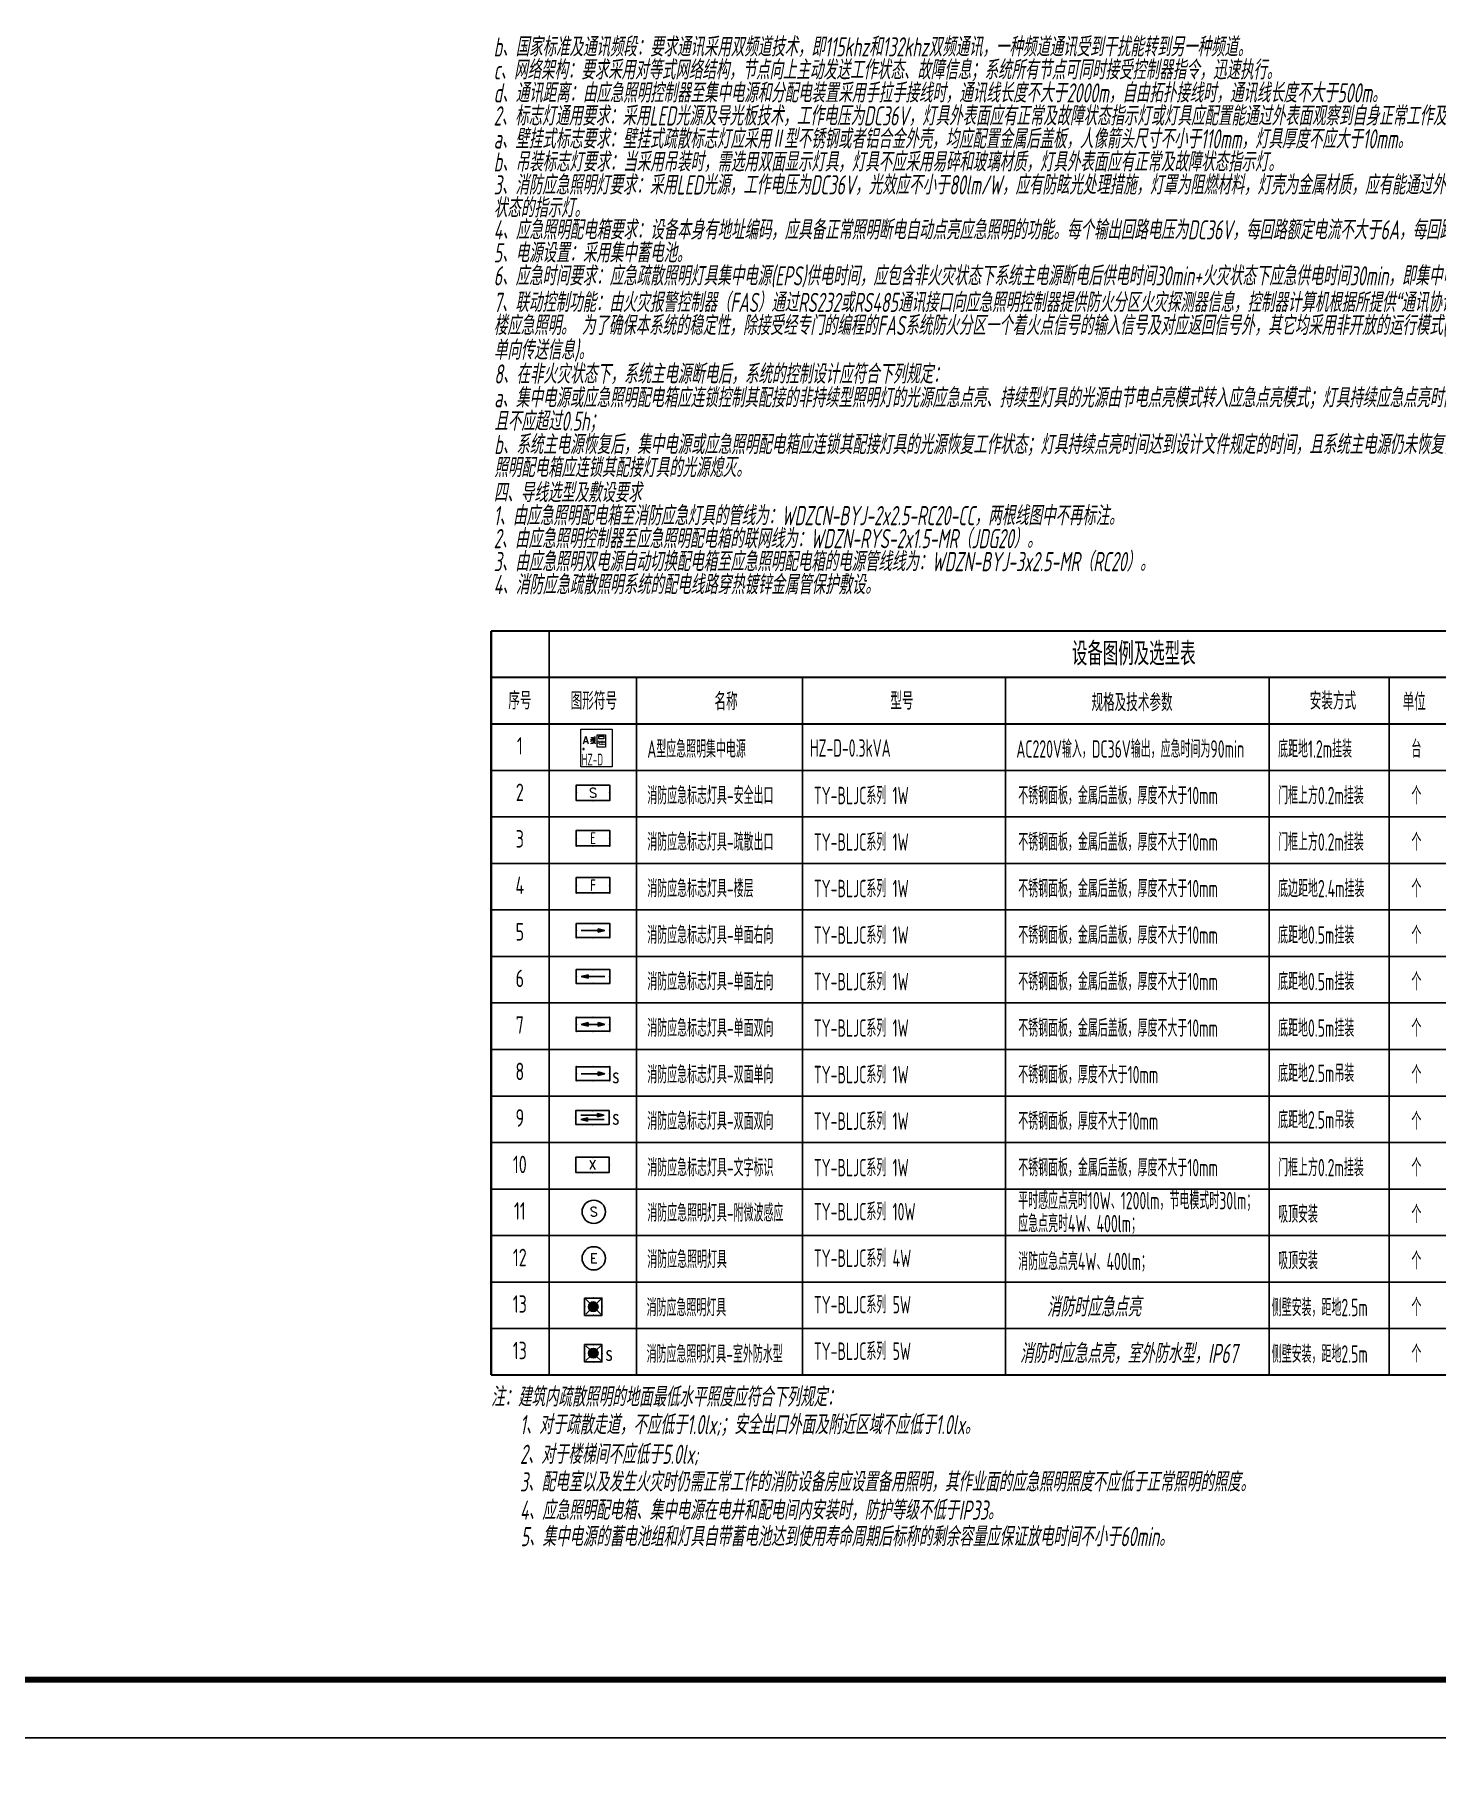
# Model space of a CAD drawing. Extents: x 3774419 to 4775970, y -926964 to 2266.
# Drawn here: x 4019652 to 4043755, y -689839 to -660071 of the extents above; entities that cross this region are included whole.
import ezdxf
from ezdxf.enums import TextEntityAlignment as Align

# ---------------------------------------------------------------- set-up
doc = ezdxf.new("R2010")
doc.units = 0
doc.header["$LTSCALE"] = 1000
doc.header["$MEASUREMENT"] = 0
doc.layers.get('0').update_dxf_attribs({"linetype": 'CONTINUOUS'})
for name, color, linetype in [('DIM-照明', 7, 'CONTINUOUS'), ('EQUIP-照明', 3, 'CONTINUOUS'), ('WIRE-照明', 2, 'CONTINUOUS'), ('电气文字标注', 6, 'CONTINUOUS')]:
    doc.layers.add(name, color=color, linetype=linetype)
doc.layers.add('图框', color=147, linetype='CONTINUOUS', lineweight=20)
doc.styles.add('_TCH_DIM_T3', font='SIMPLEX.shx', dxfattribs={"width": 0.705882, "bigfont": 'GBCBIG.shx'})
doc.styles.add('_TEL_DIM', font='SIMPLEX', dxfattribs={"width": 0.8, "height": 3.5, "bigfont": 'HZTXT'})
doc.styles.add('HZTXT', font='gbeitc.shx', dxfattribs={"width": 0.8, "height": 400, "bigfont": 'hztxt.shx'})
doc.styles.get("Standard").update_dxf_attribs({"font": 'gbenor.shx', "bigfont": 'gbcbig.shx'})
doc.styles.add('TSSD_Dimension', font='Tssdeng.shx', dxfattribs={"width": 0.7, "bigfont": 'tssdchn.shx'})
doc.styles.add('宋体', font='', dxfattribs={"height": 4})
doc.styles.get('宋体').set_extended_font_data('SimSun')

# ---------------------------------------------------------------- blocks, each defined once
blk = doc.blocks.new('$equip$00002534')
for p, q in [((-0.72, 0.66), (-0.72, 0)), ((0.72, 0.66), (-0.72, 0.66)), ((-0.72, 0), (0.72, 0)), ((0.72, 0), (0.72, 0.66))]:
    blk.add_line(p, q)
at = {"const_width": 0.04}
blk.add_lwpolyline([(-0.72, 0.66), (-0.72, 0), (0.72, 0), (0.72, 0.66), (-0.72, 0.66), (-0.72, 0)], dxfattribs=at)
for p in [(-0.72, 0.33), (0, 0.66), (0, 0), (0.72, 0.33)]:
    blk.add_point(p)
at = {"color": 7, "style": '_TEL_DIM'}
blk.add_attdef('$TEXT$', text='', height=0.4, dxfattribs=at).set_placement((0, 0.33), align=Align.MIDDLE_CENTER)
at = {"color": 7, "style": '_TEL_DIM', "flags": 1}
blk.add_attdef('A', text='', height=0.00002, dxfattribs=at).set_placement((0, 0), align=Align.MIDDLE_CENTER)
blk = doc.blocks.new('楼层指示1W')
blk.add_lwpolyline([(-288, 264), (288, 264), (288, 0), (-288, 0)], close=True)
for p in [(-288, 264), (-288, 132), (-288, 0), (0, 264), (0, 0), (288, 264), (288, 132), (288, 0)]:
    blk.add_point(p)
at = {"color": 7, "width": 0.8}
blk.add_attdef('$TEXT$', text='', height=200, dxfattribs=at).set_placement((0, 132), align=Align.MIDDLE_CENTER)
at = {"color": 7, "flags": 1}
for tag in ['REMARK', 'A']:
    blk.add_attdef(tag, text='', height=0.01, dxfattribs=at).set_placement((0, 0), align=Align.MIDDLE_CENTER)
blk = doc.blocks.new('$equip_U$00000093(lemon-PC)')
for p in [(-0.72, 0.66), (-0.72, 0.33), (-0.72, 0), (0, 0.66), (0, 0), (0.72, 0.66), (0.72, 0.33), (0.72, 0)]:
    blk.add_point(p)
at = {"xscale": 0.002499999944120646, "yscale": 0.002499999944120646, "zscale": 0.002499999944120646}
blk.add_blockref('楼层指示1W', (0, 0), dxfattribs=at).add_auto_attribs({'$TEXT$': 'F'})
at = {"color": 7, "style": '_TCH_DIM_T3', "flags": 1}
for tag in ['A', 'REMARK']:
    blk.add_attdef(tag, text='', height=0.000025, dxfattribs=at).set_placement((0, 0), align=Align.MIDDLE_CENTER)
blk = doc.blocks.new('右向疏散')
h = blk.add_hatch(color=256)
h.paths.add_polyline_path([(202, 120), (86, 149), (86, 120)])
h.paths.add_polyline_path([(202, 120), (86, 120), (86, 91)])
at = {"color": 7}
blk.add_line((-202, 120), (202, 120), dxfattribs=at)
for p, q in [((202, 120), (86, 149)), ((86, 149), (86, 91)), ((86, 91), (202, 120))]:
    blk.add_line(p, q)
blk.add_lwpolyline([(-288, 240), (288, 240), (288, 0), (-288, 0)], close=True)
blk = doc.blocks.new('$equip_U$00000098(lemon-PC)')
for p in [(-0.72, 0), (0, 0), (0.72, 0), (-0.72, -0.3), (-0.72, -0.6), (0, -0.6), (0.72, -0.3), (0.72, -0.6)]:
    blk.add_point(p)
at = {"xscale": 0.002499999944120646, "yscale": 0.002499999944120646, "zscale": 0.002499999944120646}
blk.add_blockref('右向疏散', (0, -0.6), dxfattribs=at)
at = {"color": 7, "style": '_TCH_DIM_T3', "flags": 1}
for tag in ['A', 'REMARK']:
    blk.add_attdef(tag, text='', height=0.000025, dxfattribs=at).set_placement((0, 0), align=Align.MIDDLE_CENTER)
at = {"color": 7, "style": '_TCH_DIM_T3'}
blk.add_attdef('$TEXT$', text='', height=0.000025, dxfattribs=at).set_placement((0, -0.6), align=Align.MIDDLE_CENTER)
blk = doc.blocks.new('左向疏散')
h = blk.add_hatch(color=256)
h.paths.add_polyline_path([(-202, 120), (-86, 91), (-86, 120)])
h.paths.add_polyline_path([(-202, 120), (-86, 120), (-86, 149)])
for p, q in [((-86, 149), (-202, 120)), ((-202, 120), (-86, 91)), ((-86, 91), (-86, 149))]:
    blk.add_line(p, q)
at = {"color": 7}
blk.add_line((202, 120), (-202, 120), dxfattribs=at)
blk.add_lwpolyline([(-288, 240), (288, 240), (288, 0), (-288, 0)], close=True)
blk = doc.blocks.new('$equip_U$00000099(lemon-PC)')
for p in [(-0.72, 0), (0, 0), (0.72, 0), (-0.72, -0.3), (-0.72, -0.6), (0, -0.6), (0.72, -0.3), (0.72, -0.6)]:
    blk.add_point(p)
at = {"xscale": 0.002499999944120646, "yscale": 0.002499999944120646, "zscale": 0.002499999944120646}
blk.add_blockref('左向疏散', (0, -0.6), dxfattribs=at)
at = {"color": 7, "style": '_TCH_DIM_T3', "flags": 1}
for tag in ['A', 'REMARK']:
    blk.add_attdef(tag, text='', height=0.000025, dxfattribs=at).set_placement((0, 0), align=Align.MIDDLE_CENTER)
blk = doc.blocks.new('双向疏散')
h = blk.add_hatch(color=256)
h.paths.add_polyline_path([(-202, 120), (-86, 91), (-86, 120)])
h.paths.add_polyline_path([(-202, 120), (-86, 120), (-86, 149)])
h = blk.add_hatch(color=256)
h.paths.add_polyline_path([(202, 120), (86, 91), (86, 120)])
h.paths.add_polyline_path([(202, 120), (86, 120), (86, 149)])
for p, q in [((-86, 149), (-202, 120)), ((-202, 120), (-86, 91)), ((-86, 91), (-86, 149)), ((86, 149), (202, 120)), ((86, 91), (86, 149)), ((202, 120), (86, 91))]:
    blk.add_line(p, q)
at = {"color": 7}
blk.add_line((202, 120), (-202, 120), dxfattribs=at)
blk.add_lwpolyline([(-288, 240), (288, 240), (288, 0), (-288, 0)], close=True)
blk = doc.blocks.new('$equip_U$00000097(lemon-PC)')
for p in [(-0.72, 0.6), (-0.72, 0.3), (0, 0.6), (0.72, 0.6), (0.72, 0.3), (-0.72, 0), (0, 0), (0.72, 0)]:
    blk.add_point(p)
at = {"xscale": 0.002499999944120646, "yscale": 0.002499999944120646, "zscale": 0.002499999944120646}
blk.add_blockref('双向疏散', (0, 0), dxfattribs=at)
at = {"color": 7, "style": '_TCH_DIM_T3', "flags": 1}
for tag in ['A', 'REMARK']:
    blk.add_attdef(tag, text='', height=0.000025, dxfattribs=at).set_placement((0, 0), align=Align.MIDDLE_CENTER)
blk = doc.blocks.new('安全出口1W')
blk.add_lwpolyline([(-288, 264), (288, 264), (288, 0), (-288, 0)], close=True)
for p in [(-288, 264), (-288, 132), (-288, 0), (0, 264), (0, 0), (288, 264), (288, 132), (288, 0)]:
    blk.add_point(p)
at = {"color": 7, "width": 0.8}
blk.add_attdef('$TEXT$', text='', height=200, dxfattribs=at).set_placement((0, 132), align=Align.MIDDLE_CENTER)
at = {"color": 7, "flags": 1}
for tag in ['A', 'REMARK']:
    blk.add_attdef(tag, text='', height=0.01, dxfattribs=at).set_placement((0, 0), align=Align.MIDDLE_CENTER)
blk = doc.blocks.new('$equip_U$00000094(lemon-PC)')
for p in [(-0.72, 0.66), (-0.72, 0.33), (-0.72, 0), (0, 0.66), (0, 0), (0.72, 0.66), (0.72, 0.33), (0.72, 0)]:
    blk.add_point(p)
at = {"xscale": 0.002499999944120646, "yscale": 0.002499999944120646, "zscale": 0.002499999944120646}
blk.add_blockref('安全出口1W', (0, 0), dxfattribs=at).add_auto_attribs({'$TEXT$': 'E'})
at = {"color": 7, "style": '_TCH_DIM_T3', "flags": 1}
for tag in ['A', 'REMARK']:
    blk.add_attdef(tag, text='', height=0.000025, dxfattribs=at).set_placement((0, 0), align=Align.MIDDLE_CENTER)
blk = doc.blocks.new('$equip$00002542')
h = blk.add_hatch(color=256)
h.paths.add_polyline_path([(-0.215, 0.29), (-0.503, 0.218), (-0.215, 0.218)])
h.paths.add_polyline_path([(-0.215, 0.218), (-0.503, 0.218), (-0.215, 0.146)])
h.paths.add_polyline_path([(0.215, 0.472), (0.215, 0.328), (0.503, 0.4)])
for p, q in [((-0.72, 0.6), (-0.72, 0)), ((0.72, 0.6), (-0.72, 0.6)), ((-0.72, 0), (0.72, 0)), ((-0.215, 0.29), (-0.503, 0.218)), ((-0.503, 0.218), (-0.215, 0.146)), ((-0.215, 0.146), (-0.215, 0.29)), ((0.215, 0.472), (0.215, 0.328)), ((0.503, 0.4), (0.215, 0.472)), ((0.215, 0.328), (0.503, 0.4)), ((0.72, 0), (0.72, 0.6))]:
    blk.add_line(p, q)
at = {"color": 7}
for p, q in [((-0.505, 0.4), (0.455, 0.4)), ((-0.503, 0.218), (0.505, 0.218))]:
    blk.add_line(p, q, dxfattribs=at)
at = {"const_width": 0.04}
blk.add_lwpolyline([(-0.72, 0.6), (-0.72, 0), (0.72, 0), (0.72, 0.6), (-0.72, 0.6), (-0.72, 0)], dxfattribs=at)
for p in [(-0.72, 0.3), (0, 0.6), (0, 0), (0.72, 0.3)]:
    blk.add_point(p)
at = {"color": 7, "style": '_TEL_DIM', "flags": 1}
blk.add_attdef('A', text='', height=0.00002, dxfattribs=at).set_placement((0, 0), align=Align.MIDDLE_CENTER)
blk = doc.blocks.new('$equip$00001838')
blk.add_circle((0, 0), 0.5)
at = {"style": '_TEL_DIM'}
blk.add_attdef('$TEXT$', text='', height=0.4, dxfattribs=at).set_placement((0, 0), align=Align.MIDDLE_CENTER)
at = {"style": '_TEL_DIM', "flags": 1}
blk.add_attdef('A', text='', height=0.00002, dxfattribs=at).set_placement((0, 0), align=Align.MIDDLE_CENTER)
blk = doc.blocks.new('$equip$00002604')
blk.add_hatch(color=256).paths.add_polyline_path([(0.27, 0.5, 1), (-0.27, 0.5, 1)])
for p, q in [((-0.43, 0.93), (-0.19, 0.69)), ((-0.43, 0.07), (-0.19, 0.31)), ((0.19, 0.69), (0.43, 0.93)), ((0.19, 0.31), (0.43, 0.07))]:
    blk.add_line(p, q)
at = {"const_width": 0.04}
blk.add_lwpolyline([(-0.5, 1), (-0.5, 0), (0.5, 0), (0.5, 1), (-0.5, 1), (-0.5, 0)], dxfattribs=at)
blk.add_lwpolyline([(-0.5, 1), (-0.5, 0), (0.5, 0), (0.5, 1)], close=True)
blk.add_circle((0, 0.5), 0.275)
for p in [(-0.5, 0.5), (0, 1), (0, 0), (0.5, 0.5)]:
    blk.add_point(p)
at = {"color": 7, "style": '_TEL_DIM', "flags": 1}
blk.add_attdef('A', text='', height=0.000025, dxfattribs=at).set_placement((0, 0), align=Align.MIDDLE_CENTER)

msp = doc.modelspace()

# ---------------------------------------------------------------- linework, layer by layer
at = {"color": 0, "lineweight": 0}
for p, q in [((4029092, -672270.4), (4029132, -672139.2)), ((4029132, -672139.2), (4029171.9, -672270.4)), ((4029216.8, -672161.9), (4029262.3, -672155.7)), ((4029281.3, -672141.2), (4029287.8, -672148.5)), ((4029287.8, -672148.5), (4029284.6, -672147.4)), ((4029284.6, -672147.4), (4029285.4, -672227)), ((4029107, -672226.7), (4029157, -672226.7)), ((4029214.4, -672227), (4029209.4, -672231.1)), ((4029211, -672191.8), (4029264.7, -672182.6)), ((4029296.1, -672258), (4029211.9, -672266.3)), ((4029218.4, -672223.9), (4029214.4, -672227)), ((4029222.6, -672218.8), (4029218.4, -672223.9)), ((4029225.1, -672213.6), (4029222.6, -672218.8)), ((4029228.3, -672208.4), (4029225.1, -672213.6)), ((4029230, -672201.2), (4029228.3, -672208.4)), ((4029231.7, -672195), (4029230, -672201.2)), ((4029230, -672240.5), (4029283.8, -672233.2)), ((4029231.7, -672161.9), (4029231.7, -672187.8)), ((4029231.7, -672187.8), (4029231.7, -672195)), ((4029248.2, -672156.8), (4029248.2, -672218.8)), ((4029254, -672210.5), (4029256.5, -672214.6)), ((4029256.5, -672214.6), (4029256.5, -672261.1)), ((4029285.4, -672227), (4029268.8, -672208.4)), ((4029268.8, -672208.4), (4029285.4, -672223.9)), ((4029269.7, -672157.8), (4029269.7, -672201.2)), ((4029294.5, -672254.9), (4029299.4, -672260)), ((4029299.4, -672260), (4029296.1, -672258))]:
    msp.add_line(p, q, dxfattribs=at)
at = {"color": 5, "lineweight": 0}
for p, q in [((4029325.1, -672325), (4029325.1, -672112.3)), ((4029325.1, -672112.3), (4029466.8, -672112.3)), ((4029353.7, -672183.2), (4029353.7, -672135.4)), ((4029353.7, -672135.4), (4029437.6, -672135.4)), ((4029437.6, -672135.4), (4029437.6, -672183.2)), ((4029466.8, -672112.3), (4029466.8, -672325)), ((4029466.8, -672325), (4029325.1, -672325)), ((4029437.6, -672183.2), (4029353.7, -672183.2))]:
    msp.add_line(p, q, dxfattribs=at)
at = {"color": 254, "lineweight": 0}
for p, q in [((4029095.8, -672349.1), (4029084.9, -672349.1)), ((4029084.9, -672368.7), (4029095.8, -672368.7))]:
    msp.add_line(p, q, dxfattribs=at)
at = {"lineweight": 0}
msp.add_lwpolyline([(4029043.1, -672015.7), (4029581.6, -672015.7), (4029581.6, -672665.4), (4029043.1, -672665.4)], close=True, dxfattribs=at)
at = {"color": 5, "lineweight": 0}
for centre, radius in [((4029348.4, -672228.4), 3.25), ((4029347.8, -672250.3), 1.3), ((4029347.8, -672265.6), 1.3), ((4029348.4, -672228.4), 0.295), ((4029372.1, -672250.3), 4.13), ((4029372.1, -672279.2), 4.13), ((4029372.1, -672228.4), 3.25), ((4029372.1, -672228.4), 0.295), ((4029395.7, -672250.3), 4.13), ((4029395.7, -672279.2), 4.13), ((4029395.7, -672228.4), 3.25), ((4029395.7, -672228.4), 0.295), ((4029419.3, -672250.3), 4.13), ((4029419.3, -672279.2), 4.13), ((4029419.3, -672228.4), 3.25), ((4029419.3, -672228.4), 0.295), ((4029442.9, -672250.3), 4.13), ((4029442.9, -672279.2), 4.13), ((4029442.9, -672228.4), 3.25), ((4029442.9, -672228.4), 0.295)]:
    msp.add_circle(centre, radius, dxfattribs=at)
at = {"color": 254, "lineweight": 0}
for start, end in [(119.1103, 240.8897), (299.11037, 60.88963)]:
    msp.add_arc((4029090.3, -672358.9), 11.2, start, end, dxfattribs=at)
at = {"layer": 'WIRE-照明', "color": 7}
for p, q in [((4028502.1, -670326.4), (4028502.1, -683126.4)), ((4030002.1, -671126.4), (4030002.1, -683126.4)), ((4032853.1, -671126.4), (4032853.1, -683126.4)), ((4036348.5, -671126.4), (4036348.5, -683126.4)), ((4040878.9, -671126.4), (4040878.9, -683126.4)), ((4042946.2, -683126.4), (4042946.2, -671126.4)), ((4027502.1, -672726.4), (4045913.4, -672726.4)), ((4027502.1, -673526.4), (4045913.4, -673526.4)), ((4027502.1, -674326.4), (4045913.4, -674326.4)), ((4027502.1, -675126.4), (4045913.4, -675126.4)), ((4027502.1, -675926.4), (4045913.4, -675926.4)), ((4027502.1, -676726.4), (4045913.4, -676726.4)), ((4027502.1, -677526.4), (4045913.4, -677526.4)), ((4027502.1, -678326.4), (4045913.4, -678326.4)), ((4027502.1, -679126.4), (4045913.4, -679126.4)), ((4027502.1, -679926.4), (4045913.4, -679926.4)), ((4027502.1, -680726.4), (4045913.4, -680726.4)), ((4027502.1, -681526.4), (4045913.4, -681526.4)), ((4027502.1, -682326.4), (4045913.4, -682326.4)), ((4027502.1, -683126.4), (4045913.4, -683126.4))]:
    msp.add_line(p, q, dxfattribs=at)
at = {"layer": 'WIRE-照明', "color": 7, "const_width": 35}
for points in [[(4027502.1, -670326.4), (4027502.1, -683126.4)], [(4027502.1, -670326.4), (4045913.4, -670326.4)], [(4027502.1, -671126.4), (4045913.4, -671126.4)], [(4027502.1, -671926.4), (4045913.4, -671926.4)], [(4027502.1, -683126.4), (4045913.4, -683126.4)]]:
    msp.add_lwpolyline(points, dxfattribs=at)
at = {"layer": '图框'}
for points in [[(3972617.5, -629963.9), (4056717.5, -629963.9), (4056717.5, -689363.9), (3972617.5, -689363.9)], [(3972617.5, -689363.9), (4056717.5, -689363.9), (4056717.5, -748763.9), (3972617.5, -748763.9)]]:
    msp.add_lwpolyline(points, close=True, dxfattribs=at)
at = {"layer": '图框', "const_width": 100}
msp.add_lwpolyline([(4055717.5, -688363.9), (4055717.5, -630963.9), (3975117.5, -630963.9), (3975117.5, -688363.9)], close=True, dxfattribs=at)

# ---------------------------------------------------------------- block references
at = {"layer": 'EQUIP-照明', "xscale": 400, "yscale": 400, "zscale": 400}
for name, p, values in [('$equip$00002534', (4029254.1, -673243.8), {'$TEXT$': 'S'}), ('$equip_U$00000098(lemon-PC)', (4029254.1, -675360.7), {'$TEXT$': 'REMARK'}), ('$equip_U$00000098(lemon-PC)', (4029254.1, -677822.2, 0), {'$TEXT$': 'REMARK'}), ('$equip$00002534', (4029245.3, -679644.2), {'$TEXT$': 'X'})]:
    msp.add_blockref(name, p, dxfattribs=at).add_auto_attribs(values)
at = {"layer": 'EQUIP-照明'}
for name, p, xscale, yscale, zscale in [('$equip_U$00000094(lemon-PC)', (4029254.1, -674024.3), 400, 400, 400), ('$equip_U$00000093(lemon-PC)', (4029254.1, -674833.6), 400, 400, 400), ('$equip_U$00000099(lemon-PC)', (4029254.1, -676150.8), 400, 400, 400), ('$equip_U$00000097(lemon-PC)', (4029254.1, -677213.7), 400, 400, 400), ('$equip$00002604', (4029258.3, -682098.6, -7726.4), 297.1462489922997, 297.1462489922997, 297.1462489922997), ('$equip$00002604', (4029258.3, -682898.6, -7726.4), 297.1462489922997, 297.1462489922997, 297.1462489922997)]:
    msp.add_blockref(name, p, dxfattribs=dict(at, xscale=xscale, yscale=yscale, zscale=zscale))
at = {"layer": 'EQUIP-照明', "ltscale": 0.8, "xscale": 400, "yscale": 400, "zscale": 400}
msp.add_blockref('$equip$00002542', (4029245.3, -678817.6), dxfattribs=at)
at = {"layer": 'EQUIP-照明', "color": 6}
ref = msp.add_blockref('$equip$00001838', (4029265.9, -680317.6), dxfattribs=dict(at, xscale=400, yscale=400, zscale=400))
ref.add_attrib('$TEXT$', 'S', dxfattribs={"layer": '0', "color": 7, "height": 160, "style": '_TEL_DIM'}).set_placement((4029265.9, -680317.6), align=Align.MIDDLE_CENTER)
ref = msp.add_blockref('$equip$00001838', (4029265.9, -681117.6), dxfattribs=dict(at, xscale=400, yscale=400, zscale=400))
ref.add_attrib('$TEXT$', 'E', dxfattribs={"layer": '0', "color": 7, "height": 160, "style": '_TEL_DIM'}).set_placement((4029265.9, -681117.6), align=Align.MIDDLE_CENTER)

# ---------------------------------------------------------------- texts
at = {"color": 0, "lineweight": 0, "style": 'TSSD_Dimension', "width": 0.6}
msp.add_text('HZ-D', height=200, dxfattribs=at).set_placement((4029059.1, -672639.6))
at = {"color": 7, "lineweight": 0, "style": '_TEL_DIM', "flags": 1}
for tag, text in [('A', 'A型'), ('REMARK', '')]:
    msp.add_attdef(tag, text=text, height=0.0131, dxfattribs=at).set_placement((4029279.3, -672665.4), align=Align.MIDDLE_CENTER)
at = {"layer": 'DIM-照明', "style": 'HZTXT', "width": 0.7}
for s, height, p in [('b、国家标准及通讯频段：要求通讯采用双频道技术，即115khz和132khz双频通讯，一种频道通讯受到干扰能转到另一种频道。', 330.162, (4027545.4, -660447.3, 7726.4)), ('c、网络架构：要求采用对等式网络结构，节点向上主动发送工作状态、故障信息；系统所有节点可同时接受控制器指令，迅速执行。', 330.162, (4027545.4, -660842.9, 7726.4)), ('d、通讯距离：由应急照明控制器至集中电源和分配电装置采用手拉手接线时，通讯线长度不大于2000m，自由拓扑接线时，通讯线长度不大于500m。', 330.162, (4027545.4, -661238.6, 7726.4)), ('2、标志灯通用要求：采用LED光源及导光板技术，工作电压为DC36V，灯具外表面应有正常及故障状态指示灯或灯具应配置能通过外表面观察到自身正常工作及故障状态的指示灯。', 330.162, (4027545.4, -661634.3, 7726.4)), ('a、壁挂式标志要求：壁挂式疏散标志灯应采用Ⅱ型不锈钢或者铝合金外壳，均应配置金属后盖板，人像箭头尺寸不小于110mm，灯具厚度不应大于10mm。', 330.162, (4027545.4, -662029.9, 7726.4)), ('b、吊装标志灯要求：当采用吊装时，需选用双面显示灯具，灯具不应采用易碎和玻璃材质，灯具外表面应有正常及故障状态指示灯。', 330.162, (4027545.4, -662425.6, 7726.4)), ('3、消防应急照明灯要求：采用LED光源，工作电压为DC36V，光效应不小于80lm/W，应有防眩光处理措施，灯罩为阻燃材料，灯壳为金属材质，应有能通过外表面观察到自身正常及故障', 330.162, (4027545.4, -662821.3, 7726.4)), ('状态的指示灯。', 330.16, (4027545.4, -663215.4, 7726.4)), ('4、应急照明配电箱要求：设备本身有地址编码，应具备正常照明断电自动点亮应急照明的功能。每个输出回路电压为DC36V，每回路额定电流不大于6A，每回路安装功率小于180W。', 330.162, (4027545.4, -663594.1, 7726.4)), ('5、电源设置：采用集中蓄电池。', 330.162, (4027545.4, -663989.8, 7726.4)), ('6、应急时间要求：应急疏散照明灯具集中电源(EPS)供电时间，应包含非火灾状态下系统主电源断电后供电时间30min+火灾状态下应急供电时间30min，即集中电源(EPS)供电时间为60min。', 330.162, (4027545.4, -664385.5, 7726.4)), ('7、联动控制功能：由火灾报警控制器（FAS）通过RS232或RS485通讯接口向应急照明控制器提供防火分区火灾探测器信息，控制器计算机根据所提供“通讯协议”进行分析，自动点亮全', 330.162, (4027545.4, -664842.3, 7726.4)), ('楼应急照明。 为了确保本系统的稳定性，除接受经专门的编程的FAS系统防火分区一个着火点信号的输入信号及对应返回信号外，其它均采用非开放的运行模式(内系统自行管理，对外只是', 330.162, (4027545.4, -665237.9, 7726.4)), ('单向传送信息)。', 330.16, (4027545.4, -665660.6, 7726.4)), ('8、在非火灾状态下，系统主电源断电后，系统的控制设计应符合下列规定：', 330.162, (4027554.2, -666073.5, 7726.4)), ('a、集中电源或应急照明配电箱应连锁控制其配接的非持续型照明灯的光源应急点亮、持续型灯具的光源由节电点亮模式转入应急点亮模式；灯具持续应急点亮时间应符合设计文件的规定，', 330.162, (4027554.2, -666481.8, 7726.4)), ('且不应超过0.5h；', 330.16, (4027554.2, -666884.5, 7726.4)), ('b、系统主电源恢复后，集中电源或应急照明配电箱应连锁其配接灯具的光源恢复工作状态；灯具持续点亮时间达到设计文件规定的时间，且系统主电源仍未恢复供电时， 集中电源或应急', 330.162, (4027554.2, -667286.7, 7726.4)), ('照明配电箱应连锁其配接灯具的光源熄灭。', 330.162, (4027554.2, -667682.7, 7726.4)), ('四、导线选型及敷设要求', 330.162, (4027545.4, -668113.4, 7726.4)), ('1、由应急照明配电箱至消防应急灯具的管线为：WDZCN-BYJ-2x2.5-RC20-CC，两根线图中不再标注。', 330.162, (4027545.4, -668509.1, 7726.4)), ('2、由应急照明控制器至应急照明配电箱的联网线为：WDZN-RYS-2x1.5-MR（JDG20）。', 330.162, (4027545.4, -668904.7, 7726.4)), ('3、由应急照明双电源自动切换配电箱至应急照明配电箱的电源管线线为：WDZN-BYJ-3x2.5-MR（RC20）。', 330.162, (4027545.4, -669300.4, 7726.4)), ('4、消防应急疏散照明系统的配电线路穿热镀锌金属管保护敷设。', 330.162, (4027545.4, -669696.1, 7726.4)), ('消防时应急点亮', 330.16, (4037058.8, -682119.3, 0)), ('消防时应急点亮，室外防水型，IP67', 330.162, (4036594, -682919.3, 0)), ('注：建筑内疏散照明的地面最低水平照度应符合下列规定：', 330.162, (4027498.9, -683666.9)), ('1、对于疏散走道，不应低于1.0lx;；安全出口外面及附近区域不应低于1.0lx。', 330.162, (4027997.5, -684143.7)), ('2、对于楼梯间不应低于5.0lx;', 330.162, (4027997.5, -684653.6)), ('3、配电室以及发生火灾时仍需正常工作的消防设备房应设置备用照明，其作业面的应急照明照度不应低于正常照明的照度。', 330.162, (4027997.5, -685128.6)), ('4、应急照明配电箱、集中电源在电井和配电间内安装时，防护等级不低于IP33。', 330.162, (4027997.5, -685614.4)), ('5、集中电源的蓄电池组和灯具自带蓄电池达到使用寿命周期后标称的剩余容量应保证放电时间不小于60min。', 330.162, (4028008.4, -686069.5, 3863.2))]:
    msp.add_text(s, height=height, dxfattribs=at).set_placement(p)
at = {"layer": '电气文字标注', "style": 'TSSD_Dimension', "width": 0.7}
for s, height, p in [('设备图例及选型表', 400, (4037487.6, -670919.7)), ('序号', 300, (4027797.3, -671677)), ('图形符号', 300, (4028869.4, -671680.6)), ('名称', 300, (4031342.8, -671691.6)), ('型号', 300, (4034365.5, -671680.6)), ('规格及技术参数', 300, (4037824.3, -671708.1)), ('安装方式', 300, (4041577.4, -671680.6)), ('单位', 300, (4043174.6, -671696.6))]:
    msp.add_text(s, height=height, dxfattribs=at).set_placement(p)
at = {"layer": '电气文字标注', "color": 0, "style": 'TSSD_Dimension', "width": 0.7}
for s, p in [('1', (4027995.4, -672453.5)), ('2', (4027995.4, -673253.5)), ('3', (4027995.4, -674053.5)), ('4', (4027995.4, -674853.5)), ('5', (4027995.4, -675653.5)), ('6', (4027995.4, -676453.5)), ('7', (4027995.4, -677253.5)), ('8', (4027995.4, -678053.5)), ('9', (4027995.4, -678853.5)), ('10', (4027995.4, -679653.5)), ('11', (4027995.4, -680453.5)), ('12', (4027995.4, -681253.5)), ('13', (4027995.4, -682053.5)), ('13', (4027995.4, -682853.5))]:
    msp.add_text(s, height=300, dxfattribs=at).set_placement(p, align=Align.CENTER)
at = {"layer": '电气文字标注', "color": 0}
for s, height, style, width, p in [('A型应急照明集中电源', 300, 'TSSD_Dimension', 0.6, (4030187.2, -672508.1)), ('HZ-D-0.3kVA', 300, 'TSSD_Dimension', 0.6, (4032984.3, -672491.4)), ('AC220V输入，DC36V输出，应急时间为90min', 300, 'TSSD_Dimension', 0.6, (4036533.1, -672508.1)), ('底距地1.2m挂装', 300, 'TSSD_Dimension', 0.6, (4041034.1, -672508.1)), ('台', 300, 'TSSD_Dimension', 0.6, (4043325.7, -672508.1)), ('消防应急标志灯具-安全出口', 300, 'TSSD_Dimension', 0.6, (4030187.2, -673308.1)), ('TY-BLJC系列 1W', 300, 'TSSD_Dimension', 0.6, (4033050.1, -673308.1)), ('不锈钢面板，金属后盖板，厚度不大于10mm', 300, 'TSSD_Dimension', 0.6, (4036565.8, -673308.1)), ('门框上方0.2m挂装', 300, 'TSSD_Dimension', 0.6, (4041034.1, -673308.1)), ('个', 300, 'TSSD_Dimension', 0.6, (4043325.7, -673308.1)), ('消防应急标志灯具-疏散出口', 300, 'TSSD_Dimension', 0.6, (4030187.2, -674108.1)), ('TY-BLJC系列 1W', 300, 'TSSD_Dimension', 0.6, (4033050.1, -674108.1)), ('不锈钢面板，金属后盖板，厚度不大于10mm', 300, 'TSSD_Dimension', 0.6, (4036565.8, -674108.1)), ('门框上方0.2m挂装', 300, 'TSSD_Dimension', 0.6, (4041034.1, -674108.1)), ('个', 300, 'TSSD_Dimension', 0.6, (4043325.7, -674108.1)), ('消防应急标志灯具-楼层', 300, 'TSSD_Dimension', 0.6, (4030187.2, -674908.1)), ('TY-BLJC系列 1W', 300, 'TSSD_Dimension', 0.6, (4033050.1, -674908.1)), ('不锈钢面板，金属后盖板，厚度不大于10mm', 300, 'TSSD_Dimension', 0.6, (4036565.8, -674908.1)), ('底边距地2.4m挂装', 300, 'TSSD_Dimension', 0.6, (4041034.1, -674908.1)), ('个', 300, 'TSSD_Dimension', 0.6, (4043325.7, -674908.1)), ('消防应急标志灯具-单面右向', 300, 'TSSD_Dimension', 0.6, (4030187.2, -675708.1)), ('TY-BLJC系列 1W', 300, 'TSSD_Dimension', 0.6, (4033050.1, -675708.1)), ('不锈钢面板，金属后盖板，厚度不大于10mm', 300, 'TSSD_Dimension', 0.6, (4036565.8, -675708.1)), ('底距地0.5m挂装', 300, 'TSSD_Dimension', 0.6, (4041034.1, -675708.1)), ('个', 300, 'TSSD_Dimension', 0.6, (4043325.7, -675708.1)), ('消防应急标志灯具-单面左向', 300, 'TSSD_Dimension', 0.6, (4030187.2, -676508.1)), ('TY-BLJC系列 1W', 300, 'TSSD_Dimension', 0.6, (4033050.1, -676508.1)), ('不锈钢面板，金属后盖板，厚度不大于10mm', 300, 'TSSD_Dimension', 0.6, (4036565.8, -676508.1)), ('底距地0.5m挂装', 300, 'TSSD_Dimension', 0.6, (4041034.1, -676508.1)), ('个', 300, 'TSSD_Dimension', 0.6, (4043325.7, -676508.1)), ('消防应急标志灯具-单面双向', 300, 'TSSD_Dimension', 0.6, (4030187.2, -677308.1)), ('TY-BLJC系列 1W', 300, 'TSSD_Dimension', 0.6, (4033050.1, -677308.1)), ('不锈钢面板，金属后盖板，厚度不大于10mm', 300, 'TSSD_Dimension', 0.6, (4036565.8, -677308.1)), ('底距地0.5m挂装', 300, 'TSSD_Dimension', 0.6, (4041034.1, -677308.1)), ('个', 300, 'TSSD_Dimension', 0.6, (4043325.7, -677308.1)), ('消防应急标志灯具-双面单向', 300, 'TSSD_Dimension', 0.6, (4030187.2, -678108.1)), ('TY-BLJC系列 1W', 300, 'TSSD_Dimension', 0.6, (4033050.1, -678108.1)), ('不锈钢面板，厚度不大于10mm', 300, 'TSSD_Dimension', 0.6, (4036565.8, -678108.1)), ('底距地2.5m吊装', 300, 'TSSD_Dimension', 0.6, (4041034.1, -678086.3)), ('个', 300, 'TSSD_Dimension', 0.6, (4043325.7, -678108.1)), ('s', 247.6, '宋体', 0.8, (4029578.3, -678106.2)), ('s', 247.6, '宋体', 0.8, (4029578.3, -678819.8, 0)), ('消防应急标志灯具-双面双向', 300, 'TSSD_Dimension', 0.6, (4030187.2, -678908.1)), ('TY-BLJC系列 1W', 300, 'TSSD_Dimension', 0.6, (4033050.1, -678908.1)), ('不锈钢面板，厚度不大于10mm', 300, 'TSSD_Dimension', 0.6, (4036565.8, -678908.1)), ('底距地2.5m吊装', 300, 'TSSD_Dimension', 0.6, (4041034.1, -678886.3)), ('个', 300, 'TSSD_Dimension', 0.6, (4043325.7, -678908.1)), ('消防应急标志灯具-文字标识', 300, 'TSSD_Dimension', 0.6, (4030187.2, -679708.1)), ('TY-BLJC系列 1W', 300, 'TSSD_Dimension', 0.6, (4033050.1, -679708.1)), ('不锈钢面板，金属后盖板，厚度不大于10mm', 300, 'TSSD_Dimension', 0.6, (4036565.8, -679708.1)), ('门框上方0.2m挂装', 300, 'TSSD_Dimension', 0.6, (4041034.1, -679708.1)), ('个', 300, 'TSSD_Dimension', 0.6, (4043325.7, -679708.1)), ('消防应急照明灯具-附微波感应', 300, 'TSSD_Dimension', 0.6, (4030187.2, -680486.9)), ('TY-BLJC系列 10W', 300, 'TSSD_Dimension', 0.6, (4033050.1, -680465.3)), ('平时感应点亮时10W、1200lm，节电模式时30lm；', 300, 'TSSD_Dimension', 0.6, (4036565.8, -680276)), ('吸顶安装', 300, 'TSSD_Dimension', 0.6, (4041034.1, -680508.1)), ('个', 300, 'TSSD_Dimension', 0.6, (4043325.7, -680508.1)), ('应急点亮时4W、400lm；', 300, 'TSSD_Dimension', 0.6, (4036565.8, -680670.5)), ('消防应急照明灯具', 300, 'TSSD_Dimension', 0.6, (4030187.2, -681286.9)), ('TY-BLJC系列 4W', 300, 'TSSD_Dimension', 0.6, (4033050.1, -681265.3)), ('消防应急点亮4W、400lm；', 300, 'TSSD_Dimension', 0.6, (4036565.8, -681322)), ('吸顶安装', 300, 'TSSD_Dimension', 0.6, (4041034.1, -681308.1)), ('个', 300, 'TSSD_Dimension', 0.6, (4043325.7, -681308.1)), ('消防应急照明灯具', 300, 'TSSD_Dimension', 0.6, (4030175.4, -682114.7)), ('TY-BLJC系列 5W', 300, 'TSSD_Dimension', 0.6, (4033050.1, -682065.3)), ('侧壁安装，距地2.5m', 300, 'TSSD_Dimension', 0.6, (4040924.8, -682114.2)), ('个', 300, 'TSSD_Dimension', 0.6, (4043325.7, -682108.1)), ('TY-BLJC系列 5W', 300, 'TSSD_Dimension', 0.6, (4033050.1, -682865.3)), ('s', 247.6, '宋体', 0.8, (4029462.4, -682881.3, 0)), ('消防应急照明灯具-室外防水型', 300, 'TSSD_Dimension', 0.6, (4030175.4, -682914.7)), ('侧壁安装，距地2.5m', 300, 'TSSD_Dimension', 0.6, (4040924.8, -682914.2)), ('个', 300, 'TSSD_Dimension', 0.6, (4043325.7, -682908.1))]:
    msp.add_text(s, height=height, dxfattribs=dict(at, style=style, width=width)).set_placement(p)

doc.saveas('drawing.dxf')
